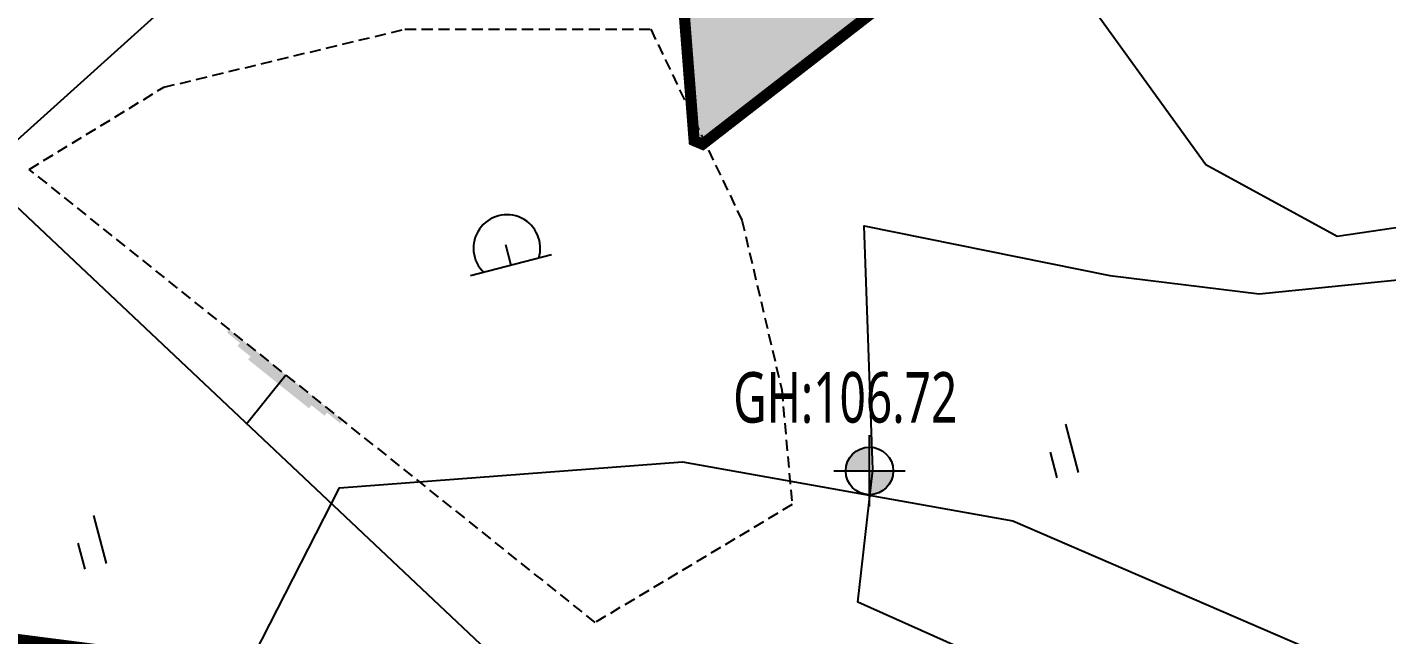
# Model space of a CAD drawing. Header units: millimetres. Extents: x 13387 to 322416, y 10188 to 219730.
# Drawn here: x 107185 to 143775, y 37950 to 54307 of the extents above; entities that cross this region are included whole.
import ezdxf
from ezdxf.enums import TextEntityAlignment as Align
from ezdxf.xclip import XClip

# ---------------------------------------------------------------- set-up
doc = ezdxf.new("R2010")
doc.units = ezdxf.units.MM
doc.header["$LTSCALE"] = 400
doc.header["$XCLIPFRAME"] = 0
for name, pattern in [('base$0$base$0$CENTER', [2, 1.25, -0.25, 0.25, -0.25]), ('base$0$base$0$HIDDEN', [0.375, 0.25, -0.125]), ('base$0$base$0$PHANTOM2', [31.749999999999986, 15.875, -3.174999999999999, 3.174999999999999, -3.174999999999999, 3.174999999999999, -3.174999999999999]), ('base$0$base$0$XREF_BASE$0$PHANTOMX2', [5, 2.5, -0.5, 0.5, -0.5, 0.5, -0.5])]:
    doc.linetypes.add(name, pattern=pattern)
doc.layers.get('Defpoints').update_dxf_attribs({"color": 153})
for name, color, linetype in [('0-녹지', 71, 'Continuous'), ('base$0$base$0$1-HY', 8, 'Continuous'), ('base$0$base$0$1-SIM', 8, 'Continuous'), ('base$0$base$0$1-묘지', 4, 'Continuous'), ('base$0$base$0$1-지적선', 3, 'Continuous'), ('base$0$base$0$CE_GH', 240, 'Continuous'), ('base$0$base$0$LSMD_CONT_LDREG_41500', 1, 'Continuous'), ('base$0$base$0$NR', 7, 'Continuous'), ('base$0$base$0$rndur', 1, 'Continuous'), ('base$0$base$0$XREF_BASE$0$CE_PROPERTY LINE', 2, 'Continuous'), ('base$0$base$0$XREF_BASE$0$성토옹벽', 6, 'Continuous'), ('base$0$base$0$사업부지', 7, 'Continuous')]:
    doc.layers.add(name, color=color, linetype=linetype)
doc.layers.add('base$0$base$0$CE_GH_TEXT', color=2, linetype='Continuous', lineweight=20)
doc.styles.add('base$0$base$0$나눔고딕N', font='NanumGothic.ttf')

# ---------------------------------------------------------------- blocks, each defined once
blk = doc.blocks.new('base$0$base$0$XREF_BASE$0$A$C3CBC0631')
at = {"layer": 'base$0$base$0$XREF_BASE$0$CE_PROPERTY LINE', "color": 8, "linetype": 'base$0$base$0$XREF_BASE$0$PHANTOMX2', "ltscale": 3, "flags": 128}
blk.add_lwpolyline([(24652.76737443754, 158066.8492363592), (15380.4110466406, 151109.1997906115), (8258.577161640744, 149250.7657068967), (3838.456464302493, 149289.983853352), (747.5493691571755, 147601.8513649298), (-6916.187566795503, 147571.8335341166), (-7299.217213331838, 146160.3880736351), (-1843.209607349592, 125252.0436854221), (436.4319298593327, 116516.0715637231), (2170.811078078696, 109869.6371835833), (5325.836849436513, 104705.9502916239), (5798.206085803336, 96717.37918637908), (3939.717013003188, 88654.88588056064), (43.01130034006201, 76541.50093849935), (81.48991642415058, 64278.89006649121), (3721.839927527588, 52296.81888539597), (8341.883928829338, 45950.72824278896), (24954.40718019975, 35648.47756904674), (27528.21726434573, 32945.77692664252), (33205.45976977574, 26984.07705821998), (45784.51527630189, 19195.85957708463), (55261.96760372201, 14960.6288216111), (63841.74267107865, 9899.995991553558), (67942.67512156663, 798.5556095209031), (71064.70058839803, 403.0317872251399), (74494.59714766243, 0.0002096086100209504), (71415.87978405633, 11497.16853099095), (72508.57258386735, 16026.83434736758), (80906.96437687846, 20283.29066520167), (84381.01293745579, 29814.28408796608), (86653.84150110651, 26118.40715457185), (86416.56737817358, 19280.95346082124), (94182.07851548155, 16960.51027057535), (94474.19759311993, 13223.17332398781), (94701.46847611899, 13128.4899075025), (143072.0183788298, 50641.2155089373), (145797.3464094412, 73714.96683944107), (141925.5867809475, 86005.60662537135), (137274.2785582436, 142330.1789584564), (130339.9445285992, 137928.6886749897), (128628.5224143597, 139085.032621993), (122336.2858937185, 140646.8890389661), (114377.7881218662, 141401.8814335858), (105827.501802142, 145929.6958948254), (90331.30561404047, 146143.9461790753), (69870.99329639156, 143915.6462800904), (58636.39725331473, 140115.8631668209), (56478.29978609132, 144306.7479575972), (45632.72189351392, 153630.4081809107)], close=True, dxfattribs=at)
blk = doc.blocks.new('base$0$base$0$A$C33E82F04')
at = {"layer": 'base$0$base$0$1-묘지', "color": 8, "linetype": 'Continuous'}
for p, q in [((0.7499999976716936, 0), (0.7499999976716936, 0.3802152863354422)), ((1.499999997671694, 0), (-2.328306436538696e-09, 0))]:
    blk.add_line(p, q, dxfattribs=at)
blk.add_arc((0.7555921556486282, 0.3177159050828777), 0.6000000000000001, 328.0265315023669, 211.9734684976331, dxfattribs=at)
blk = doc.blocks.new('base$0$base$0$A$C0C523BD5')
at = {"layer": 'base$0$base$0$1-SIM', "color": 8}
for p, q in [((0.3944576354988385, 0.8915101256570779), (0.3944576354988385, 1.274165697395802e-06)), ((1.977459760382771e-06, 0.4800446797744371), (1.977459760382771e-06, 1.274165697395802e-06))]:
    blk.add_line(p, q, dxfattribs=at)
blk = doc.blocks.new('base$0$base$0$G$C940A8A8A')
at = {"layer": 'base$0$base$0$LSMD_CONT_LDREG_41500', "color": 1, "linetype": 'Continuous', "const_width": 300, "flags": 128}
blk.add_lwpolyline([(58047.7566465378, 16229.14100265043), (67248.7566515446, 18227.14100325393), (73016.75665822031, 26572.14100019919), (74282.75666084292, 22422.14100262063), (72326.7566606045, 15866.14100089209), (79254.75664880278, 11660.14100251632), (78593.7566503525, 7970.141001175216), (78789.75666012766, 7821.141001897922), (135064.756651187, 31905.14100076543), (143527.7566656113, 53543.1410028963), (142884.7566738367, 66413.14100207674)], dxfattribs=at)
blk = doc.blocks.new('base$0$base$0$현황측량 지적')
at = {"layer": 'base$0$base$0$1-HY'}
for points in [[(43649.50934298802, -121102.6355159427), (45292.11763664708, -121538.0357532878), (49613.39443299174, -127535.2594320127), (53142.39556674054, -129462.6594933914), (62350.35100240586, -128102.6423248441), (58051.83590256888, -120243.6914382323), (53419.86471311143, -113226.5258747512)], [(14867.13514869614, -139997.8291331795), (16676.84980626451, -142433.2455391574), (20940.27773297997, -143297.7687093711), (26927.02693007793, -143526.5656800359), (31200.71554307314, -141495.6827097109), (16636.38324412331, -127758.9960027293), (22932.07940347632, -122082.443892027), (21438.5974212368, -120251.2802808138)]]:
    blk.add_lwpolyline(points, dxfattribs=at)
blk.add_lwpolyline([(53118.52204131102, -145074.534942731), (40251.01429251907, -139309.7107186313), (40651.76460473798, -135752.257108862), (40419.8063970115, -129184.0041149342), (47025.02928421367, -130519.4990094467), (51046.0208439962, -131017.355290072), (63652.63252258301, -129734.7056943867), (68741.71994939214, -135533.6370753089), (71928.65209782543, -136958.1118846964), (69945.64678909304, -141779.0124174841), (64961.3058995367, -150607.5856823632), (60789.23478410626, -150041.6708392589)], close=True, dxfattribs=at)
at = {"layer": 'base$0$base$0$1-묘지', "color": 8, "linetype": 'base$0$base$0$HIDDEN', "ltscale": 3}
blk.add_lwpolyline([(38200.60028402368, -133599.2455934768), (38479.40696766926, -136687.0524320903), (33179.58178962301, -139859.0005847195), (17947.58165607508, -127662.8101170301), (21567.69456488499, -125452.1250358725), (28057.82353015197, -123889.2833974555), (34676.68942249287, -123892.6575552218), (37126.38196127955, -129027.4638310438)], close=True, dxfattribs=at)
at = {"layer": 'base$0$base$0$1-지적선', "color": 8}
blk.add_polyline3d([(23797.61754003633, -141138.3397967664, 0), (26293.4536027303, -136231.1570667073, 0), (35525.90087560192, -135531.3475548697, 0), (44421.49299905542, -137124.9001185289, 0), (53384.18823030172, -140999.4161130493, 0), (62135.41181003256, -146788.3575411148, 0), (59383.43941833498, -150963.49370121, 0), (50995.59496913478, -145414.5785373216, 0), (42966.00721844984, -141943.5317857666, 0), (35264.39985004719, -140743.24809245, 0), (23797.61754003633, -141138.3397967664, 0)], dxfattribs=at)
at = {"layer": 'base$0$base$0$NR', "color": 8, "linetype": 'Continuous'}
blk.add_line((23797.70558639942, -134513.3627260784), (24854.68042577198, -133193.2914351656), dxfattribs=at)
for points in [[(23332.502640652, -131974.4908813834), (26376.85821112338, -134412.0919888872), (23266.87491833, -132056.4543005365), (26311.23048903141, -134494.0554079802)], [(23618.1467148182, -132337.7159670035), (25959.95869260328, -134212.7937417438), (23552.51899295719, -132419.6793860365), (25894.33097057231, -134294.7571610673)], [(23903.79078944586, -132700.9410525041), (25543.05917368224, -134013.4954949515), (23838.16306735389, -132782.9044715967), (25477.43145159027, -134095.4589140445)]]:
    blk.add_solid(points, dxfattribs=at)
at = {"layer": 'base$0$base$0$rndur', "linetype": 'base$0$base$0$PHANTOM2', "ltscale": 2, "const_width": 359.9999999999999, "flags": 128}
blk.add_lwpolyline([(206882.6780468635, -157310.3158752131), (202971.4461283665, -156084.6725872434), (192523.3860590593, -138055.3549701979), (192036.9202752165, -134392.5205417771), (187653.2421054351, -139214.4006423193), (180694.1245404133, -143461.861969813), (173736.6214904166, -143508.8545867454), (161354.4714488965, -148903.5598915364), (157725.022301198, -144241.8377981884), (154815.9258331279, -136783.6756433458), (158049.6088751657, -127241.2112340077), (126239.0333691663, -144922.752625199), (122996.0478937034, -147374.8966281738), (114777.4358995841, -142532.9014913999), (78066.65919518424, -156211.8825502568), (59377.74064116692, -150969.2110692263), (50990.10652037757, -145419.9779825599), (42960.65033960436, -141948.6268851557), (35258.8360140021, -140747.0836677323), (23792.03873755131, -141141.7407423037), (15854.84749745484, -140119.425615909), (12424.96619550651, -139716.2640374058), (9302.955740949139, -139320.6218736994), (5202.368275580462, -130219.0260552964), (-3377.214978201315, -125158.068025013), (-12854.50675629685, -120922.4780361115), (-25433.26705106255, -113133.7837659689), (-31110.28360400023, -107171.8687171275), (-33683.99121618876, -104469.0705128806), (-50296.12396867992, -94166.19016770669), (-54915.92742453609, -87819.92441257485), (-58555.82325643441, -75837.7152533416), (-58593.83707186114, -63575.10293174535), (-54696.67222650303, -51461.86570238904), (-52837.87754654698, -43399.44284437224), (-53309.94398683216, -35410.85384100012), (-56464.77404796844, -30247.04736901645), (-58198.79450095259, -23602.64176716306), (-65933.4267698722, 6044.062447355827), (-65550.34362219553, 7455.493388002971), (-83110.1546081095, 7388.216742823715), (-99556.07287735352, 7404.868734816206), (-100788.959012148, 7832.468756273156), (-83512.5682559493, -58383.85711178672), (-91569.81344165187, -60086.10415997205), (-90952.18899019249, -159807.3127455881)], dxfattribs=at)
at = {"layer": 'base$0$base$0$1-SIM', "xscale": 1500, "yscale": 1500, "zscale": 1500, "rotation": 14.62512501046145}
for p in [(45602.57652654266, -135969.4626533666), (19441.48214638839, -138421.5071314701)]:
    blk.add_blockref('base$0$base$0$A$C0C523BD5', p, dxfattribs=at)
at = {"layer": 'base$0$base$0$1-묘지', "xscale": 1500, "yscale": 1500, "zscale": 1500, "rotation": 14.62512501046145}
blk.add_blockref('base$0$base$0$A$C33E82F04', (29824.83380284579, -130531.8396587318), dxfattribs=at)
at = {"layer": 'base$0$base$0$1-지적선', "color": 8, "rotation": 14.62512504690287}
blk.add_blockref('base$0$base$0$G$C940A8A8A', (-38192.77356189396, -154447.1065428364), dxfattribs=at)
blk = doc.blocks.new('base$0$base$0$XREF_BASE$0$A$C5E376D50')
at = {"color": 8}
blk.add_lwpolyline([(374986.4922403283, 153403.7652445617, -0.1800890747551067), (333336.521698514, 157628.1449888572), (326035.3493606299, 161222.2387602227, 0.1029921305098946), (299192.2667765701, 168138.7131681903), (300157.9808937968, 168093.3712228676, -0.148010592410655), (272310.4685415477, 177969.2908744989), (248008.6658802782, 195863.3505019411), (239404.4200788327, 202198.8841808448), (237464.355439405, 203627.4050276014), (223953.3380506458, 213575.9240674358, -0.2413826037725673), (211743.1506770942, 238072.6477512205), (212176.0374958422, 276367.4043117394), (195483.0374478363, 272011.1591829848, -0.3690380603958742), (200554.9179892978, 266091.4939295957, -0.003164124593798496), (200551.5963312229, 265423.8785876539), (199993.6078152759, 216062.1665420402, -0.0418691955338178), (198407.865295398, 199419.1701156306)], format="xyb", dxfattribs=at)
at = {"layer": 'Defpoints', "linetype": 'Continuous', "flags": 128}
blk.add_lwpolyline([(289782.5532216388, 188809.2856989086), (298180.945014623, 193065.7420167914), (301654.9935751371, 202596.735439579), (303927.8221388105, 198900.8585062069), (303690.5480159232, 192063.4048124547), (311456.0591533622, 189742.9616222908), (311748.1782309101, 186005.6246756751), (311975.4491139115, 185910.9412591839), (360345.999016488, 223423.6668609709), (363071.3270468302, 246497.4181914628), (359199.5674183704, 258788.0579773973)], dxfattribs=at)
blk = doc.blocks.new('base$0$base$0$A$C22D04AE8')
at = {"layer": 'base$0$base$0$CE_GH'}
h = blk.add_hatch(color=256, dxfattribs=at)
h.paths.add_polyline_path([(0, -2.842170943040401e-14), (0, 800, 0.4142135623730951), (-800, 0)])
h.paths.add_polyline_path([(800, 0), (0, 0), (0, -800, 0.4142135623730951)])
for points in [[(0, -1200), (0, 1200)], [(-1200, 0), (1200, 0)]]:
    blk.add_lwpolyline(points, dxfattribs=at)
blk.add_circle((0, 0), 800, dxfattribs=at)
blk = doc.blocks.new('base$0$base$0$G$CBD6C6888')
at = {"layer": 'base$0$base$0$CE_GH', "linetype": 'ByBlock', "xscale": 0.8, "yscale": 0.8, "zscale": 0.8}
blk.add_blockref('base$0$base$0$A$C22D04AE8', (148329.1867135041, 14007.2124110474), dxfattribs=at)
at = {"layer": 'base$0$base$0$CE_GH_TEXT', "color": 2, "lineweight": 20, "style": 'base$0$base$0$나눔고딕N', "width": 0.7}
blk.add_text('GH:106.72', height=1360, dxfattribs=at).set_placement((144660.4933589487, 15987.23492244488), align=Align.MIDDLE_LEFT)
blk = doc.blocks.new('base', base_point=(1.855369e-10, 0))
at = {"layer": 'base$0$base$0$사업부지', "color": 8, "linetype": 'base$0$base$0$CENTER', "ltscale": 150, "flags": 128}
blk.add_lwpolyline([(2525272.138418329, -1110515.87242858, 0.05294867374241594), (2511914.395881714, -1108447.285350821), (2511914.395881955, -1108447.285350819), (2511914.395881955, -1108447.285350819), (2512880.067266001, -1108493.519843926, -0.1480105924105106), (2482858.29137901, -1097815.270214161), (2481130.996268783, -1096540.953838554), (2470849.685470759, -1088955.890559521), (2456963.623655662, -1078711.413018411), (2456963.623655662, -1078711.413018411), (2453744.800422807, -1076336.717881051), (2448035.904240312, -1072124.965278987), (2434377.221324618, -1062048.237398512), (2434377.551633208, -1062048.15707678), (2425956.036854339, -1055835.163240438, -0.2176979859904319), (2420599.721419098, -1044349.895547882), (2421054.401999492, -1007167.288840822, 0.04280449242703228), (2420300.008056491, -996897.9445095018), (2416071.642751658, -979543.2800453937), (2408961.581846318, -952194.3233172492)], format="xyb", dxfattribs=at)
ref = blk.add_blockref('base$0$base$0$현황측량 지적', (2488921.03734688, -959657.4591534454))
XClip(ref).set_block_clipping_path([(-120941.07946003601, -150848.00685366592), (162857.53638898185, 70751.99314633408)])
blk.add_blockref('base$0$base$0$G$CBD6C6888', (2381151.90047467, -1109444.600806724))
ref = blk.add_blockref('base$0$base$0$XREF_BASE$0$A$C5E376D50', (2212998.119568409, -1272554.759292457))
XClip(ref).set_block_clipping_path([(154965.4345864058, 162053.3751671459), (438965.4345861674, 383653.37516714586)])
at = {"layer": 'base$0$base$0$XREF_BASE$0$성토옹벽'}
blk.add_blockref('base$0$base$0$XREF_BASE$0$A$C3CBC0631', (2430288.860180555, -1099777.860319557), dxfattribs=at)
blk = doc.blocks.new('G$CE0093AA2')
at = {"layer": '0-녹지'}
h = blk.add_hatch(color=256, dxfattribs=at)
h.dxf.hatch_style = 1
edge = h.paths.add_edge_path()
edge.add_line((19332.02560429752, 126164.1947710981), (19440.34568666911, 125746.8442360581))
edge.add_line((19440.34568666911, 125746.8442360581), (22595.37145806162, 120583.1573441195))
edge.add_line((22595.37145806162, 120583.1573441195), (23068.05431504326, 112593.627375262))
edge.add_line((23068.05431504326, 112593.627375262), (21209.25162173493, 104532.0929330472))
edge.add_line((21209.25162173493, 104532.0929330472), (17312.54590903933, 92418.70799092262))
edge.add_line((17312.54590903933, 92418.70799092262), (17351.02452531981, 80156.09711894474))
edge.add_line((17351.02452531981, 80156.09711894474), (20991.37453650183, 68174.0259378812))
edge.add_line((20991.37453650183, 68174.0259378812), (25611.41853784735, 61827.93529529776))
edge.add_line((25611.41853784735, 61827.93529529776), (42223.941789284, 51525.68462167331))
edge.add_line((42223.941789284, 51525.68462167308), (44797.75187345, 48822.98397927871))
edge.add_line((44797.75187345, 48822.98397927871), (50474.9943789175, 42861.28411090118))
edge.add_line((50474.9943789175, 42861.28411090141), (63054.04988538253, 35073.06662981259))
edge.add_line((63054.04988538253, 35073.06662981259), (72531.50221283094, 30837.83587440848))
edge.add_line((72531.50221283094, 30837.83587440848), (81111.27728022134, 25777.20304440148))
edge.add_line((81111.27728022134, 25777.20304440148), (85212.20973088278, 16675.76266243355))
edge.add_line((85212.20973088278, 16675.76266243355), (91764.1317568688, 15877.20726253465))
edge.add_line((91764.1317568688, 15877.20726253465), (88685.4143933017, 27374.37558392668))
edge.add_line((88685.4143933017, 27374.37558392668), (89777.65905269107, 31902.18367257155))
edge.add_line((89777.65905269107, 31902.18367257155), (98176.49898595142, 36160.4977181633))
edge.add_line((98176.49898595142, 36160.4977181633), (101650.5475464655, 45691.49114095094))
edge.add_line((101650.5475464655, 45691.49114095094), (103923.376110139, 41995.61420757882))
edge.add_line((103923.376110139, 41995.61420757882), (103686.1019872517, 35158.16051382665))
edge.add_line((103686.1019872517, 35158.16051382665), (111451.6131246906, 32837.71732366271))
edge.add_line((111451.6131246906, 32837.71732366271), (111743.732202239, 29100.38037704676))
edge.add_line((111743.732202239, 29100.38037704676), (111971.0030852404, 29005.69696055586))
edge.add_line((111971.0030852404, 29005.69696055586), (160341.5529878164, 66518.42256234284))
edge.add_line((160341.5529878164, 66518.4225623426), (163066.8810181586, 89592.17389283446))
edge.add_line((163066.8810181586, 89592.17389283457), (159195.1213896988, 101882.8136787693))
edge.add_line((159195.1213896988, 101882.8136787693), (154543.8131668033, 158207.3860095838))
edge.add_line((154543.8131668033, 158207.3860095838), (147609.4791370031, 153805.8957283174))
edge.add_line((147609.4791370031, 153805.8957283174), (145898.0570227556, 154962.2396753094))
edge.add_line((145898.0570227556, 154962.2396753094), (139605.8205019903, 156524.0960922035))
edge.add_line((139605.8205019903, 156524.0960922035), (131647.322730132, 157279.0884867775))
edge.add_line((131647.322730132, 157279.0884867775), (123097.036410377, 161806.9029479601))
edge.add_line((123097.036410377, 161806.9029479601), (107600.8402223919, 162021.1532321296))
edge.add_line((107600.8402223919, 162021.1532321296), (87140.52790475555, 159792.8533330158))
edge.add_line((87140.52790475555, 159792.8533330158), (75905.93186159024, 155993.0702196342))
edge.add_line((75905.93186159024, 155993.0702196342), (73744.51226707746, 160180.6406939531))
edge.add_line((73744.51226707746, 160180.6406939531), (73095.64029320527, 160744.6292555885))
edge.add_line((73095.64029320527, 160744.6292555885), (72894.1056360231, 160510.3488257186))
edge.add_line((72894.1056360231, 160510.3488257186), (72241.96316529729, 159752.2523953485))
edge.add_line((72241.96316529729, 159752.2523953485), (62303.83912607713, 168301.3927232529))
edge.add_line((62303.83912607713, 168301.3927232529), (42227.2679872798, 172546.7866197057))
edge.add_line((42227.2679872798, 172546.7866197057), (32820.03352946613, 165470.635491874))
edge.add_line((32820.03352946613, 165470.635491874), (25882.65598705842, 163664.6217218841))
edge.add_line((25882.65598705842, 163664.6217218841), (18186.91847108549, 161975.1576015971))
edge.add_line((18186.91847108549, 161975.1576015971), (11890.0918498618, 160473.5878704237))
edge.add_line((11890.0918498618, 160473.5878704237), (17025.84425791039, 140966.6929821417))
edge.add_line((17025.84425791039, 140966.6929821417), (15747.64704507322, 140633.1489393568))
edge.add_arc((16970.53502748496, 144897.9711104514), 4436.683803088421, 254.0003736094992, 277.3555895327099)
edge.add_arc((17402.58509487016, 141488.5117959791), 999.9999999998576, 277.814414889641, 14.39026693868535)
edge.add_line((18371.21048796049, 141737.0371424932), (13785.13992803369, 159318.1144734089))
edge.add_line((13785.13992803369, 159318.1144734089), (29854.93114938831, 163518.8129682549))
edge.add_line((29854.93114938831, 163518.8129682549), (30813.03442082612, 159836.2189011))
edge.add_line((30813.03442082612, 159836.2189011), (33433.09837404185, 159836.2189011002))
edge.add_arc((33433.09837404185, 161336.2189011002), 1500, 270, 0)
edge.add_line((34933.09837404185, 161336.2189011002), (34933.09837404185, 165036.2189011))
edge.add_line((34933.09837404185, 165036.2189011), (63733.09837404185, 165036.2189011))
edge.add_line((63733.09837404185, 165036.2189011), (63733.09837404185, 161336.2189011002))
edge.add_arc((65233.09837404185, 161336.2189011002), 1500, 180, 270)
edge.add_line((65233.09837404185, 159836.2189011002), (65633.09837404185, 159836.2189011002))
edge.add_line((65633.09837404185, 159836.2189011002), (65633.09837404185, 153836.2189011002))
edge.add_line((65633.09837404185, 153836.2189011002), (51533.09837404185, 153836.2189011002))
edge.add_arc((51533.09837404185, 152336.2189011002), 1500, 90, 180)
edge.add_line((50033.09837404185, 152336.2189011002), (50033.09837404185, 151836.2189010998))
edge.add_line((50033.09837404185, 151836.2189010998), (71008.09837096662, 151836.2189011002))
edge.add_line((71008.09837096662, 151836.2189011002), (71008.09837096662, 151636.2189011039))
edge.add_line((71008.09837096662, 151636.2189011039), (50033.09837404185, 151636.2188929062))
edge.add_line((50033.09837404185, 151636.2188929062), (50033.09837404185, 151436.2188929078))
edge.add_line((50033.09837404185, 151436.2188929078), (132841.6492174264, 151437.2112306244))
edge.add_line((132841.6492174264, 151437.2112306244), (125757.8753008373, 157215.6788920312))
edge.add_line((125757.8753008373, 157215.6788920312), (126389.9757212742, 157990.5653729386))
edge.add_line((126389.9757212742, 157990.5653729386), (133197.7865309246, 152437.2099059635))
edge.add_line((133197.7865309246, 152437.2099059635), (151994.121305958, 152437.1399842027))
edge.add_line((151994.121305958, 152437.1399842027), (152029.7724008091, 124236.2188918222))
edge.add_line((152029.7724008091, 124236.2188918222), (152233.0983740418, 124236.2188918222))
edge.add_line((152233.0983740418, 124236.2188918222), (152229.7762457134, 88932.90457637573))
edge.add_line((152229.7762457134, 88932.90457637573), (158559.7762457134, 88932.90457637573))
edge.add_line((158559.7762457134, 88932.90457637573), (158559.7762457134, 78841.90457637573))
edge.add_line((158559.7762457134, 78841.90457637573), (152229.7762457134, 78841.90457637573))
edge.add_line((152229.7762457134, 78841.90457637573), (152229.7762457134, 66032.90457640914))
edge.add_line((152229.7762457134, 66032.90457640914), (147833.0984122484, 66032.90457640914))
edge.add_line((147833.0984122484, 66032.90457640914), (147833.0984122484, 62186.55432014051))
edge.add_line((147833.0984122484, 62186.55432014074), (147083.2736007801, 61578.22687689797))
edge.add_line((147083.2736007801, 61578.22687689774), (147725.0904349905, 60738.98981987918))
edge.add_line((147725.0904349905, 60738.98981987918), (131768.8975754386, 47782.74124113587))
edge.add_line((131768.8975754386, 47782.7412411361), (123643.3560652026, 42449.60170612717))
edge.add_line((123643.3560652026, 42449.60170612717), (107643.3585833294, 42440.60822597123))
edge.add_line((107643.3585833294, 42440.60822597099), (107643.3585833294, 47629.15477208165))
edge.add_line((107643.3585833294, 47629.15477208188), (107217.2609713363, 47628.83130290965))
edge.add_arc((107217.2609713358, 34128.83130289894), 13500.00000001071, 89.99999999999802, 149.8113107093292)
edge.add_arc((80421.66431056056, 49717.16025719502), 17499.99999989729, 296.88928413854575, 329.8113107087737, ccw=False)
edge.add_arc((80421.66431517631, 49717.16037108377), 17500.00009938517, 238.20401159958732, 296.8892839564269, ccw=False)
edge.add_line((71200.97921510425, 34843.3925308967), (39073.64122980798, 54760.07517942274))
edge.add_arc((54617.08356803528, 79832.99683384516), 29500.00000017979, 180.0000000000004, 238.20400741969542, ccw=False)
edge.add_line((25117.08356785549, 79832.99683384493), (25117.08463241265, 118109.4384541094))
edge.add_arc((16617.08463236049, 118109.438690385), 8500.00000005216, 359.9999982924527, 71.37306512351603)
ref = blk.add_blockref('base', (-2413015.10548529, 1115650.52937308))
XClip(ref).set_block_clipping_path([(2413015.10548529, -1109546.827617452), (2592876.677923977, -918069.190399006)])

msp = doc.modelspace()

# ---------------------------------------------------------------- block references
msp.add_blockref('G$CE0093AA2', (13386.65729498758, 22149.14332179664))

doc.saveas('drawing.dxf')
